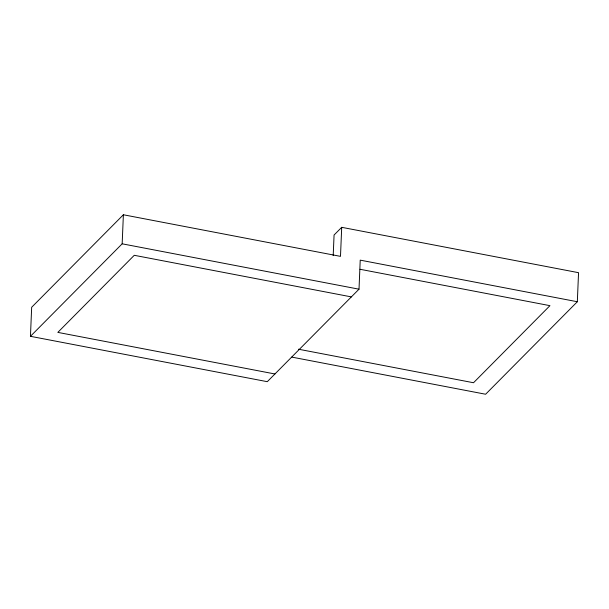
<?xml version="1.0" encoding="UTF-8"?>
<svg xmlns="http://www.w3.org/2000/svg" width="609" height="609" viewBox="0 0 609 609"><rect width="100%" height="100%" fill="white"/><g stroke="black" fill="none" stroke-linecap="round" stroke-linejoin="round"><path stroke-width="0.91" d="M577.332 301.737L360.224 260.142L359.013 289.184L267.29 381.683L30.45 336.313L31.668 307.263L123.383 214.764L340.492 256.359L341.71 227.317L578.55 272.687L577.332 301.737L485.617 394.236L291.802 357.102M30.45 336.313L122.165 243.813L123.383 214.764M333.199 255.635L334.067 235.021L341.71 227.317M360.033 269.277L549.95 305.665L473.52 382.741L298.494 349.216M122.165 243.813L359.013 289.184M351.37 296.895L134.262 255.3L57.832 332.385L274.933 373.979"/></g></svg>
